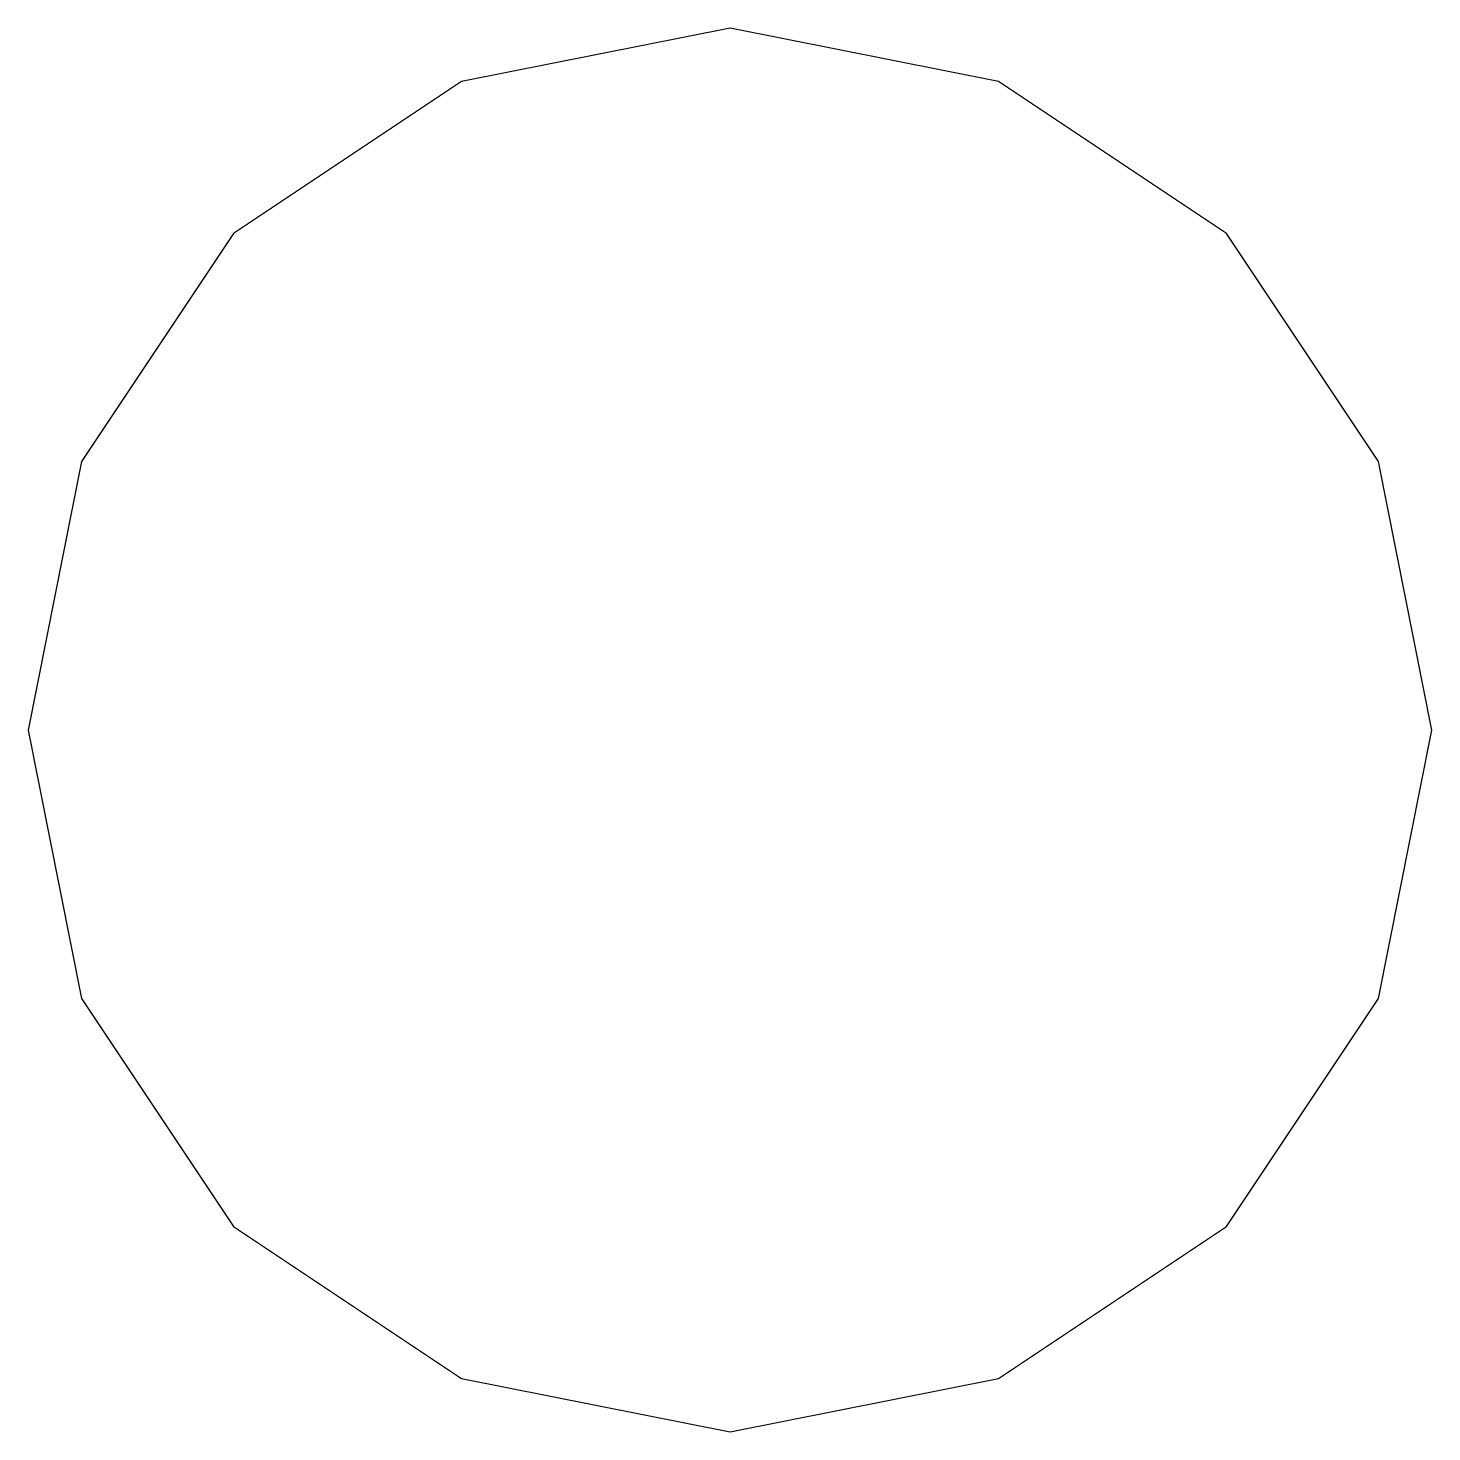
# Model space of a CAD drawing. Extents: x -210 to 599, y -40 to 300.
# Drawn here: x -55 to -50, y 262 to 267 of the extents above; entities that cross this region are included whole.
import ezdxf

# ---------------------------------------------------------------- set-up
doc = ezdxf.new("R2010")
doc.units = 0

msp = doc.modelspace()

# ---------------------------------------------------------------- linework, layer by layer
at = {"layer": 'Layer 1'}
for p, q in [((-52.5, 267), (-53.456709, 266.809699)), ((-52.5, 267), (-53.456709, 266.809699)), ((-52.5, 267), (-53.456709, 266.809699)), ((-52.5, 267), (-53.456709, 266.809699)), ((-52.5, 267), (-53.456709, 266.809699)), ((-52.5, 267), (-53.456709, 266.809699)), ((-52.5, 267), (-53.456709, 266.809699)), ((-51.543291, 266.809699), (-52.5, 267)), ((-51.543291, 266.809699), (-52.5, 267)), ((-51.543291, 266.809699), (-52.5, 267)), ((-51.543291, 266.809699), (-52.5, 267)), ((-51.543291, 266.809699), (-52.5, 267)), ((-51.543291, 266.809699), (-52.5, 267)), ((-51.543291, 266.809699), (-52.5, 267)), ((-53.456709, 266.809699), (-54.267767, 266.267767)), ((-53.456709, 266.809699), (-54.267767, 266.267767)), ((-53.456709, 266.809699), (-54.267767, 266.267767)), ((-53.456709, 266.809699), (-54.267767, 266.267767)), ((-53.456709, 266.809699), (-54.267767, 266.267767)), ((-53.456709, 266.809699), (-54.267767, 266.267767)), ((-53.456709, 266.809699), (-54.267767, 266.267767)), ((-50.732233, 266.267767), (-51.543291, 266.809699)), ((-50.732233, 266.267767), (-51.543291, 266.809699)), ((-50.732233, 266.267767), (-51.543291, 266.809699)), ((-50.732233, 266.267767), (-51.543291, 266.809699)), ((-50.732233, 266.267767), (-51.543291, 266.809699)), ((-50.732233, 266.267767), (-51.543291, 266.809699)), ((-50.732233, 266.267767), (-51.543291, 266.809699)), ((-54.267767, 266.267767), (-54.809699, 265.456709)), ((-54.267767, 266.267767), (-54.809699, 265.456709)), ((-54.267767, 266.267767), (-54.809699, 265.456709)), ((-54.267767, 266.267767), (-54.809699, 265.456709)), ((-54.267767, 266.267767), (-54.809699, 265.456709)), ((-54.267767, 266.267767), (-54.809699, 265.456709)), ((-54.267767, 266.267767), (-54.809699, 265.456709)), ((-50.190301, 265.456709), (-50.732233, 266.267767)), ((-50.190301, 265.456709), (-50.732233, 266.267767)), ((-50.190301, 265.456709), (-50.732233, 266.267767)), ((-50.190301, 265.456709), (-50.732233, 266.267767)), ((-50.190301, 265.456709), (-50.732233, 266.267767)), ((-50.190301, 265.456709), (-50.732233, 266.267767)), ((-50.190301, 265.456709), (-50.732233, 266.267767)), ((-54.809699, 265.456709), (-55, 264.5)), ((-54.809699, 265.456709), (-55, 264.5)), ((-54.809699, 265.456709), (-55, 264.5)), ((-54.809699, 265.456709), (-55, 264.5)), ((-54.809699, 265.456709), (-55, 264.5)), ((-54.809699, 265.456709), (-55, 264.5)), ((-54.809699, 265.456709), (-55, 264.5)), ((-50, 264.5), (-50.190301, 265.456709)), ((-50, 264.5), (-50.190301, 265.456709)), ((-50, 264.5), (-50.190301, 265.456709)), ((-50, 264.5), (-50.190301, 265.456709)), ((-50, 264.5), (-50.190301, 265.456709)), ((-50, 264.5), (-50.190301, 265.456709)), ((-50, 264.5), (-50.190301, 265.456709)), ((-55, 264.5), (-54.809699, 263.543291)), ((-55, 264.5), (-54.809699, 263.543291)), ((-55, 264.5), (-54.809699, 263.543291)), ((-55, 264.5), (-54.809699, 263.543291)), ((-55, 264.5), (-54.809699, 263.543291)), ((-55, 264.5), (-54.809699, 263.543291)), ((-55, 264.5), (-54.809699, 263.543291)), ((-50.190301, 263.543291), (-50, 264.5)), ((-50.190301, 263.543291), (-50, 264.5)), ((-50.190301, 263.543291), (-50, 264.5)), ((-50.190301, 263.543291), (-50, 264.5)), ((-50.190301, 263.543291), (-50, 264.5)), ((-50.190301, 263.543291), (-50, 264.5)), ((-50.190301, 263.543291), (-50, 264.5)), ((-50, 264.5), (-50, 264.5)), ((-50, 264.5), (-50, 264.5)), ((-50, 264.5), (-50, 264.5)), ((-50, 264.5), (-50, 264.5)), ((-50, 264.5), (-50, 264.5)), ((-50, 264.5), (-50, 264.5)), ((-50, 264.5), (-50, 264.5)), ((-54.809699, 263.543291), (-54.267767, 262.732233)), ((-54.809699, 263.543291), (-54.267767, 262.732233)), ((-54.809699, 263.543291), (-54.267767, 262.732233)), ((-54.809699, 263.543291), (-54.267767, 262.732233)), ((-54.809699, 263.543291), (-54.267767, 262.732233)), ((-54.809699, 263.543291), (-54.267767, 262.732233)), ((-54.809699, 263.543291), (-54.267767, 262.732233)), ((-50.732233, 262.732233), (-50.190301, 263.543291)), ((-50.732233, 262.732233), (-50.190301, 263.543291)), ((-50.732233, 262.732233), (-50.190301, 263.543291)), ((-50.732233, 262.732233), (-50.190301, 263.543291)), ((-50.732233, 262.732233), (-50.190301, 263.543291)), ((-50.732233, 262.732233), (-50.190301, 263.543291)), ((-50.732233, 262.732233), (-50.190301, 263.543291)), ((-54.267767, 262.732233), (-53.456709, 262.190301)), ((-54.267767, 262.732233), (-53.456709, 262.190301)), ((-54.267767, 262.732233), (-53.456709, 262.190301)), ((-54.267767, 262.732233), (-53.456709, 262.190301)), ((-54.267767, 262.732233), (-53.456709, 262.190301)), ((-54.267767, 262.732233), (-53.456709, 262.190301)), ((-54.267767, 262.732233), (-53.456709, 262.190301)), ((-51.543291, 262.190301), (-50.732233, 262.732233)), ((-51.543291, 262.190301), (-50.732233, 262.732233)), ((-51.543291, 262.190301), (-50.732233, 262.732233)), ((-51.543291, 262.190301), (-50.732233, 262.732233)), ((-51.543291, 262.190301), (-50.732233, 262.732233)), ((-51.543291, 262.190301), (-50.732233, 262.732233)), ((-51.543291, 262.190301), (-50.732233, 262.732233)), ((-53.456709, 262.190301), (-52.5, 262)), ((-53.456709, 262.190301), (-52.5, 262)), ((-53.456709, 262.190301), (-52.5, 262)), ((-53.456709, 262.190301), (-52.5, 262)), ((-53.456709, 262.190301), (-52.5, 262)), ((-53.456709, 262.190301), (-52.5, 262)), ((-53.456709, 262.190301), (-52.5, 262)), ((-52.5, 262), (-51.543291, 262.190301)), ((-52.5, 262), (-51.543291, 262.190301)), ((-52.5, 262), (-51.543291, 262.190301)), ((-52.5, 262), (-51.543291, 262.190301)), ((-52.5, 262), (-51.543291, 262.190301)), ((-52.5, 262), (-51.543291, 262.190301)), ((-52.5, 262), (-51.543291, 262.190301))]:
    msp.add_line(p, q, dxfattribs=at)

doc.saveas('drawing.dxf')
